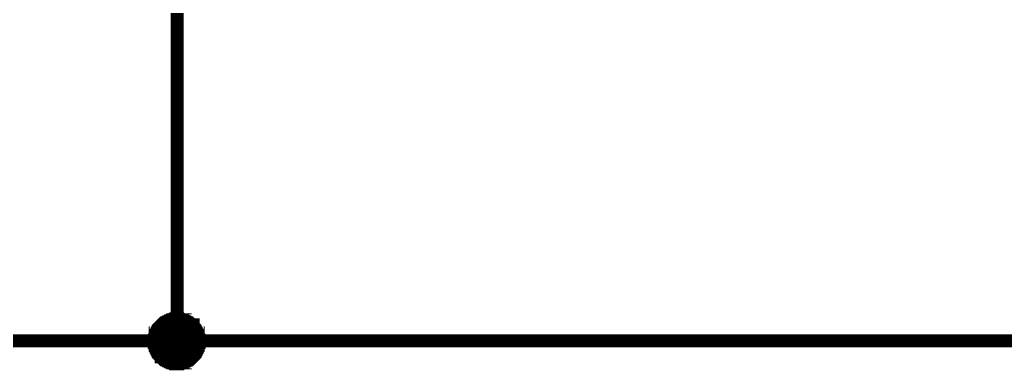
# Model space of a CAD drawing. Header units: millimetres. Extents: x 0 to 841, y 0 to 594.
# Drawn here: x 114.97 to 137.26, y 48.83 to 56.76 of the extents above; entities that cross this region are included whole.
import ezdxf

# ---------------------------------------------------------------- set-up
doc = ezdxf.new("R2010")
doc.units = ezdxf.units.MM
doc.layers.add('Sheet', color=255, linetype='Continuous')

msp = doc.modelspace()

# ---------------------------------------------------------------- linework, layer by layer
at = {"layer": 'Sheet'}
for points, const_width in [([(118.532, 54.486), (118.532, 64.48)], 0.3), ([(118.532, 54.486), (118.532, 51.993)], 0.3), ([(118.532, 49.5), (151.029, 49.5), (151.029, 54.486)], 0.3), ([(101.038, 49.5), (118.532, 49.5), (118.532, 51.993)], 0.3), ([(118.016, 49.5), (118.016, 49.522), (118.016, 49.545), (118.016, 49.567), (118.016, 49.59), (118.038, 49.612), (118.038, 49.635), (118.038, 49.68), (118.061, 49.68), (118.061, 49.702), (118.083, 49.725), (118.083, 49.747), (118.106, 49.77), (118.106, 49.792), (118.128, 49.814), (118.151, 49.837), (118.173, 49.859), (118.173, 49.859), (118.195, 49.882), (118.218, 49.904), (118.24, 49.904), (118.263, 49.927), (118.285, 49.927), (118.308, 49.949), (118.33, 49.949), (118.353, 49.972), (118.375, 49.972), (118.398, 49.972), (118.42, 49.994), (118.442, 49.994), (118.487, 49.994), (118.51, 49.994), (118.532, 49.994)], 0.3), ([(118.016, 49.5), (118.016, 49.522), (118.016, 49.545), (118.016, 49.567), (118.016, 49.59), (118.038, 49.612), (118.038, 49.635), (118.038, 49.68), (118.061, 49.68), (118.061, 49.702), (118.083, 49.725), (118.083, 49.747), (118.106, 49.77), (118.106, 49.792), (118.128, 49.814), (118.151, 49.837), (118.173, 49.859), (118.173, 49.859), (118.195, 49.882), (118.218, 49.904), (118.24, 49.904), (118.263, 49.927), (118.285, 49.927), (118.308, 49.949), (118.33, 49.949), (118.353, 49.972), (118.375, 49.972), (118.398, 49.972), (118.42, 49.994), (118.442, 49.994), (118.487, 49.994), (118.51, 49.994), (118.532, 49.994)], 0.3), ([(118.016, 49.5), (118.016, 49.522), (118.016, 49.545), (118.016, 49.567), (118.016, 49.59), (118.038, 49.612), (118.038, 49.635), (118.038, 49.68), (118.061, 49.68), (118.061, 49.702), (118.083, 49.725), (118.083, 49.747), (118.106, 49.77), (118.106, 49.792), (118.128, 49.814), (118.151, 49.837), (118.173, 49.859), (118.173, 49.859), (118.195, 49.882), (118.218, 49.904), (118.24, 49.904), (118.263, 49.927), (118.285, 49.927), (118.308, 49.949), (118.33, 49.949), (118.353, 49.972), (118.375, 49.972), (118.398, 49.972), (118.42, 49.994), (118.442, 49.994), (118.487, 49.994), (118.51, 49.994), (118.532, 49.994)], 0.3), ([(118.016, 49.5), (118.016, 49.522), (118.016, 49.545), (118.016, 49.567), (118.016, 49.59), (118.038, 49.612), (118.038, 49.635), (118.038, 49.68), (118.061, 49.68), (118.061, 49.702), (118.083, 49.725), (118.083, 49.747), (118.106, 49.77), (118.106, 49.792), (118.128, 49.814), (118.151, 49.837), (118.173, 49.859), (118.173, 49.859), (118.195, 49.882), (118.218, 49.904), (118.24, 49.904), (118.263, 49.927), (118.285, 49.927), (118.308, 49.949), (118.33, 49.949), (118.353, 49.972), (118.375, 49.972), (118.398, 49.972), (118.42, 49.994), (118.442, 49.994), (118.487, 49.994), (118.51, 49.994), (118.532, 49.994)], 0.3), ([(118.532, 49.994), (118.532, 49.994)], 0.3), ([(118.532, 49.994), (118.555, 49.994), (118.577, 49.994), (118.6, 49.994), (118.622, 49.994), (118.645, 49.972), (118.667, 49.972), (118.712, 49.972), (118.712, 49.949), (118.734, 49.949), (118.757, 49.927), (118.779, 49.927), (118.802, 49.904), (118.824, 49.904), (118.847, 49.882), (118.869, 49.859), (118.892, 49.859), (118.892, 49.837), (118.914, 49.814), (118.937, 49.792), (118.937, 49.77), (118.959, 49.747), (118.959, 49.725), (118.981, 49.702), (118.981, 49.68), (119.004, 49.68), (119.004, 49.635), (119.004, 49.612), (119.026, 49.59), (119.026, 49.567), (119.026, 49.545), (119.026, 49.522), (119.026, 49.5)], 0.3), ([(118.532, 49.994), (118.532, 49.994)], 0.3), ([(118.532, 49.994), (118.555, 49.994), (118.577, 49.994), (118.6, 49.994), (118.622, 49.994), (118.645, 49.972), (118.667, 49.972), (118.712, 49.972), (118.712, 49.949), (118.734, 49.949), (118.757, 49.927), (118.779, 49.927), (118.802, 49.904), (118.824, 49.904), (118.847, 49.882), (118.869, 49.859), (118.892, 49.859), (118.892, 49.837), (118.914, 49.814), (118.937, 49.792), (118.937, 49.77), (118.959, 49.747), (118.959, 49.725), (118.981, 49.702), (118.981, 49.68), (119.004, 49.68), (119.004, 49.635), (119.004, 49.612), (119.026, 49.59), (119.026, 49.567), (119.026, 49.545), (119.026, 49.522), (119.026, 49.5)], 0.3), ([(118.532, 49.994), (118.532, 49.994)], 0.3), ([(118.532, 49.994), (118.555, 49.994), (118.577, 49.994), (118.6, 49.994), (118.622, 49.994), (118.645, 49.972), (118.667, 49.972), (118.712, 49.972), (118.712, 49.949), (118.734, 49.949), (118.757, 49.927), (118.779, 49.927), (118.802, 49.904), (118.824, 49.904), (118.847, 49.882), (118.869, 49.859), (118.892, 49.859), (118.892, 49.837), (118.914, 49.814), (118.937, 49.792), (118.937, 49.77), (118.959, 49.747), (118.959, 49.725), (118.981, 49.702), (118.981, 49.68), (119.004, 49.68), (119.004, 49.635), (119.004, 49.612), (119.026, 49.59), (119.026, 49.567), (119.026, 49.545), (119.026, 49.522), (119.026, 49.5)], 0.3), ([(118.532, 49.994), (118.532, 49.994)], 0.3), ([(118.532, 49.994), (118.555, 49.994), (118.577, 49.994), (118.6, 49.994), (118.622, 49.994), (118.645, 49.972), (118.667, 49.972), (118.712, 49.972), (118.712, 49.949), (118.734, 49.949), (118.757, 49.927), (118.779, 49.927), (118.802, 49.904), (118.824, 49.904), (118.847, 49.882), (118.869, 49.859), (118.892, 49.859), (118.892, 49.837), (118.914, 49.814), (118.937, 49.792), (118.937, 49.77), (118.959, 49.747), (118.959, 49.725), (118.981, 49.702), (118.981, 49.68), (119.004, 49.68), (119.004, 49.635), (119.004, 49.612), (119.026, 49.59), (119.026, 49.567), (119.026, 49.545), (119.026, 49.522), (119.026, 49.5)], 0.3), ([(118.016, 49.5), (118.016, 49.522), (118.016, 49.545), (118.016, 49.567), (118.016, 49.59), (118.038, 49.612), (118.038, 49.635), (118.038, 49.68), (118.061, 49.68), (118.061, 49.702), (118.083, 49.725), (118.083, 49.747), (118.106, 49.77), (118.106, 49.792), (118.128, 49.814), (118.151, 49.837), (118.173, 49.859), (118.173, 49.859), (118.195, 49.882), (118.218, 49.904), (118.24, 49.904), (118.263, 49.927), (118.285, 49.927), (118.308, 49.949), (118.33, 49.949), (118.353, 49.972), (118.375, 49.972), (118.398, 49.972), (118.42, 49.994), (118.442, 49.994), (118.487, 49.994), (118.51, 49.994), (118.532, 49.994)], 0.0991), ([(118.016, 49.5), (118.016, 49.522), (118.016, 49.545), (118.016, 49.567), (118.016, 49.59), (118.038, 49.612), (118.038, 49.635), (118.038, 49.68), (118.061, 49.68), (118.061, 49.702), (118.083, 49.725), (118.083, 49.747), (118.106, 49.77), (118.106, 49.792), (118.128, 49.814), (118.151, 49.837), (118.173, 49.859), (118.173, 49.859), (118.195, 49.882), (118.218, 49.904), (118.24, 49.904), (118.263, 49.927), (118.285, 49.927), (118.308, 49.949), (118.33, 49.949), (118.353, 49.972), (118.375, 49.972), (118.398, 49.972), (118.42, 49.994), (118.442, 49.994), (118.487, 49.994), (118.51, 49.994), (118.532, 49.994)], 0.0991), ([(118.016, 49.5), (118.016, 49.522), (118.016, 49.545), (118.016, 49.567), (118.016, 49.59), (118.038, 49.612), (118.038, 49.635), (118.038, 49.68), (118.061, 49.68), (118.061, 49.702), (118.083, 49.725), (118.083, 49.747), (118.106, 49.77), (118.106, 49.792), (118.128, 49.814), (118.151, 49.837), (118.173, 49.859), (118.173, 49.859), (118.195, 49.882), (118.218, 49.904), (118.24, 49.904), (118.263, 49.927), (118.285, 49.927), (118.308, 49.949), (118.33, 49.949), (118.353, 49.972), (118.375, 49.972), (118.398, 49.972), (118.42, 49.994), (118.442, 49.994), (118.487, 49.994), (118.51, 49.994), (118.532, 49.994)], 0.0991), ([(118.016, 49.5), (118.016, 49.522), (118.016, 49.545), (118.016, 49.567), (118.016, 49.59), (118.038, 49.612), (118.038, 49.635), (118.038, 49.68), (118.061, 49.68), (118.061, 49.702), (118.083, 49.725), (118.083, 49.747), (118.106, 49.77), (118.106, 49.792), (118.128, 49.814), (118.151, 49.837), (118.173, 49.859), (118.173, 49.859), (118.195, 49.882), (118.218, 49.904), (118.24, 49.904), (118.263, 49.927), (118.285, 49.927), (118.308, 49.949), (118.33, 49.949), (118.353, 49.972), (118.375, 49.972), (118.398, 49.972), (118.42, 49.994), (118.442, 49.994), (118.487, 49.994), (118.51, 49.994), (118.532, 49.994)], 0.0991), ([(118.532, 49.994), (118.532, 49.994)], 0.0991), ([(118.532, 49.994), (118.555, 49.994), (118.577, 49.994), (118.6, 49.994), (118.622, 49.994), (118.645, 49.972), (118.667, 49.972), (118.712, 49.972), (118.712, 49.949), (118.734, 49.949), (118.757, 49.927), (118.779, 49.927), (118.802, 49.904), (118.824, 49.904), (118.847, 49.882), (118.869, 49.859), (118.892, 49.859), (118.892, 49.837), (118.914, 49.814), (118.937, 49.792), (118.937, 49.77), (118.959, 49.747), (118.959, 49.725), (118.981, 49.702), (118.981, 49.68), (119.004, 49.68), (119.004, 49.635), (119.004, 49.612), (119.026, 49.59), (119.026, 49.567), (119.026, 49.545), (119.026, 49.522), (119.026, 49.5)], 0.0991), ([(118.532, 49.994), (118.532, 49.994)], 0.0991), ([(118.532, 49.994), (118.555, 49.994), (118.577, 49.994), (118.6, 49.994), (118.622, 49.994), (118.645, 49.972), (118.667, 49.972), (118.712, 49.972), (118.712, 49.949), (118.734, 49.949), (118.757, 49.927), (118.779, 49.927), (118.802, 49.904), (118.824, 49.904), (118.847, 49.882), (118.869, 49.859), (118.892, 49.859), (118.892, 49.837), (118.914, 49.814), (118.937, 49.792), (118.937, 49.77), (118.959, 49.747), (118.959, 49.725), (118.981, 49.702), (118.981, 49.68), (119.004, 49.68), (119.004, 49.635), (119.004, 49.612), (119.026, 49.59), (119.026, 49.567), (119.026, 49.545), (119.026, 49.522), (119.026, 49.5)], 0.0991), ([(118.532, 49.994), (118.532, 49.994)], 0.0991), ([(118.532, 49.994), (118.555, 49.994), (118.577, 49.994), (118.6, 49.994), (118.622, 49.994), (118.645, 49.972), (118.667, 49.972), (118.712, 49.972), (118.712, 49.949), (118.734, 49.949), (118.757, 49.927), (118.779, 49.927), (118.802, 49.904), (118.824, 49.904), (118.847, 49.882), (118.869, 49.859), (118.892, 49.859), (118.892, 49.837), (118.914, 49.814), (118.937, 49.792), (118.937, 49.77), (118.959, 49.747), (118.959, 49.725), (118.981, 49.702), (118.981, 49.68), (119.004, 49.68), (119.004, 49.635), (119.004, 49.612), (119.026, 49.59), (119.026, 49.567), (119.026, 49.545), (119.026, 49.522), (119.026, 49.5)], 0.0991), ([(118.532, 49.994), (118.532, 49.994)], 0.0991), ([(118.532, 49.994), (118.555, 49.994), (118.577, 49.994), (118.6, 49.994), (118.622, 49.994), (118.645, 49.972), (118.667, 49.972), (118.712, 49.972), (118.712, 49.949), (118.734, 49.949), (118.757, 49.927), (118.779, 49.927), (118.802, 49.904), (118.824, 49.904), (118.847, 49.882), (118.869, 49.859), (118.892, 49.859), (118.892, 49.837), (118.914, 49.814), (118.937, 49.792), (118.937, 49.77), (118.959, 49.747), (118.959, 49.725), (118.981, 49.702), (118.981, 49.68), (119.004, 49.68), (119.004, 49.635), (119.004, 49.612), (119.026, 49.59), (119.026, 49.567), (119.026, 49.545), (119.026, 49.522), (119.026, 49.5)], 0.0991), ([(118.532, 48.983), (118.51, 48.983), (118.487, 48.983), (118.442, 48.983), (118.42, 48.983), (118.398, 49.006), (118.375, 49.006), (118.353, 49.006), (118.33, 49.028), (118.308, 49.028), (118.285, 49.051), (118.263, 49.051), (118.24, 49.073), (118.218, 49.073), (118.195, 49.096), (118.173, 49.118), (118.173, 49.141), (118.151, 49.141), (118.128, 49.163), (118.106, 49.186), (118.106, 49.208), (118.083, 49.23), (118.083, 49.253), (118.061, 49.275), (118.061, 49.298), (118.038, 49.32), (118.038, 49.343), (118.038, 49.365), (118.016, 49.388), (118.016, 49.41), (118.016, 49.455), (118.016, 49.478), (118.016, 49.5)], 0.3), ([(118.016, 49.5), (118.016, 49.5)], 0.3), ([(118.532, 48.983), (118.51, 48.983), (118.487, 48.983), (118.442, 48.983), (118.42, 48.983), (118.398, 49.006), (118.375, 49.006), (118.353, 49.006), (118.33, 49.028), (118.308, 49.028), (118.285, 49.051), (118.263, 49.051), (118.24, 49.073), (118.218, 49.073), (118.195, 49.096), (118.173, 49.118), (118.173, 49.141), (118.151, 49.141), (118.128, 49.163), (118.106, 49.186), (118.106, 49.208), (118.083, 49.23), (118.083, 49.253), (118.061, 49.275), (118.061, 49.298), (118.038, 49.32), (118.038, 49.343), (118.038, 49.365), (118.016, 49.388), (118.016, 49.41), (118.016, 49.455), (118.016, 49.478), (118.016, 49.5)], 0.3), ([(118.016, 49.5), (118.016, 49.5)], 0.3), ([(118.532, 48.983), (118.51, 48.983), (118.487, 48.983), (118.442, 48.983), (118.42, 48.983), (118.398, 49.006), (118.375, 49.006), (118.353, 49.006), (118.33, 49.028), (118.308, 49.028), (118.285, 49.051), (118.263, 49.051), (118.24, 49.073), (118.218, 49.073), (118.195, 49.096), (118.173, 49.118), (118.173, 49.141), (118.151, 49.141), (118.128, 49.163), (118.106, 49.186), (118.106, 49.208), (118.083, 49.23), (118.083, 49.253), (118.061, 49.275), (118.061, 49.298), (118.038, 49.32), (118.038, 49.343), (118.038, 49.365), (118.016, 49.388), (118.016, 49.41), (118.016, 49.455), (118.016, 49.478), (118.016, 49.5)], 0.3), ([(118.016, 49.5), (118.016, 49.5)], 0.3), ([(118.532, 48.983), (118.51, 48.983), (118.487, 48.983), (118.442, 48.983), (118.42, 48.983), (118.398, 49.006), (118.375, 49.006), (118.353, 49.006), (118.33, 49.028), (118.308, 49.028), (118.285, 49.051), (118.263, 49.051), (118.24, 49.073), (118.218, 49.073), (118.195, 49.096), (118.173, 49.118), (118.173, 49.141), (118.151, 49.141), (118.128, 49.163), (118.106, 49.186), (118.106, 49.208), (118.083, 49.23), (118.083, 49.253), (118.061, 49.275), (118.061, 49.298), (118.038, 49.32), (118.038, 49.343), (118.038, 49.365), (118.016, 49.388), (118.016, 49.41), (118.016, 49.455), (118.016, 49.478), (118.016, 49.5)], 0.3), ([(118.016, 49.5), (118.016, 49.5)], 0.3), ([(118.532, 48.983), (118.51, 48.983), (118.487, 48.983), (118.442, 48.983), (118.42, 48.983), (118.398, 49.006), (118.375, 49.006), (118.353, 49.006), (118.33, 49.028), (118.308, 49.028), (118.285, 49.051), (118.263, 49.051), (118.24, 49.073), (118.218, 49.073), (118.195, 49.096), (118.173, 49.118), (118.173, 49.141), (118.151, 49.141), (118.128, 49.163), (118.106, 49.186), (118.106, 49.208), (118.083, 49.23), (118.083, 49.253), (118.061, 49.275), (118.061, 49.298), (118.038, 49.32), (118.038, 49.343), (118.038, 49.365), (118.016, 49.388), (118.016, 49.41), (118.016, 49.455), (118.016, 49.478), (118.016, 49.5)], 0.0991), ([(118.016, 49.5), (118.016, 49.5)], 0.0991), ([(118.532, 48.983), (118.51, 48.983), (118.487, 48.983), (118.442, 48.983), (118.42, 48.983), (118.398, 49.006), (118.375, 49.006), (118.353, 49.006), (118.33, 49.028), (118.308, 49.028), (118.285, 49.051), (118.263, 49.051), (118.24, 49.073), (118.218, 49.073), (118.195, 49.096), (118.173, 49.118), (118.173, 49.141), (118.151, 49.141), (118.128, 49.163), (118.106, 49.186), (118.106, 49.208), (118.083, 49.23), (118.083, 49.253), (118.061, 49.275), (118.061, 49.298), (118.038, 49.32), (118.038, 49.343), (118.038, 49.365), (118.016, 49.388), (118.016, 49.41), (118.016, 49.455), (118.016, 49.478), (118.016, 49.5)], 0.0991), ([(118.016, 49.5), (118.016, 49.5)], 0.0991), ([(118.532, 48.983), (118.51, 48.983), (118.487, 48.983), (118.442, 48.983), (118.42, 48.983), (118.398, 49.006), (118.375, 49.006), (118.353, 49.006), (118.33, 49.028), (118.308, 49.028), (118.285, 49.051), (118.263, 49.051), (118.24, 49.073), (118.218, 49.073), (118.195, 49.096), (118.173, 49.118), (118.173, 49.141), (118.151, 49.141), (118.128, 49.163), (118.106, 49.186), (118.106, 49.208), (118.083, 49.23), (118.083, 49.253), (118.061, 49.275), (118.061, 49.298), (118.038, 49.32), (118.038, 49.343), (118.038, 49.365), (118.016, 49.388), (118.016, 49.41), (118.016, 49.455), (118.016, 49.478), (118.016, 49.5)], 0.0991), ([(118.016, 49.5), (118.016, 49.5)], 0.0991), ([(118.532, 48.983), (118.51, 48.983), (118.487, 48.983), (118.442, 48.983), (118.42, 48.983), (118.398, 49.006), (118.375, 49.006), (118.353, 49.006), (118.33, 49.028), (118.308, 49.028), (118.285, 49.051), (118.263, 49.051), (118.24, 49.073), (118.218, 49.073), (118.195, 49.096), (118.173, 49.118), (118.173, 49.141), (118.151, 49.141), (118.128, 49.163), (118.106, 49.186), (118.106, 49.208), (118.083, 49.23), (118.083, 49.253), (118.061, 49.275), (118.061, 49.298), (118.038, 49.32), (118.038, 49.343), (118.038, 49.365), (118.016, 49.388), (118.016, 49.41), (118.016, 49.455), (118.016, 49.478), (118.016, 49.5)], 0.0991), ([(118.016, 49.5), (118.016, 49.5)], 0.0991), ([(119.026, 49.5), (119.026, 49.478), (119.026, 49.455), (119.026, 49.41), (119.026, 49.388), (119.004, 49.365), (119.004, 49.343), (119.004, 49.32), (118.981, 49.298), (118.981, 49.275), (118.959, 49.253), (118.959, 49.23), (118.937, 49.208), (118.937, 49.186), (118.914, 49.163), (118.892, 49.141), (118.892, 49.141), (118.869, 49.118), (118.847, 49.096), (118.824, 49.073), (118.802, 49.073), (118.779, 49.051), (118.757, 49.051), (118.734, 49.028), (118.712, 49.028), (118.712, 49.006), (118.667, 49.006), (118.645, 49.006), (118.622, 48.983), (118.6, 48.983), (118.577, 48.983), (118.555, 48.983), (118.532, 48.983)], 0.3), ([(119.026, 49.5), (119.026, 49.478), (119.026, 49.455), (119.026, 49.41), (119.026, 49.388), (119.004, 49.365), (119.004, 49.343), (119.004, 49.32), (118.981, 49.298), (118.981, 49.275), (118.959, 49.253), (118.959, 49.23), (118.937, 49.208), (118.937, 49.186), (118.914, 49.163), (118.892, 49.141), (118.892, 49.141), (118.869, 49.118), (118.847, 49.096), (118.824, 49.073), (118.802, 49.073), (118.779, 49.051), (118.757, 49.051), (118.734, 49.028), (118.712, 49.028), (118.712, 49.006), (118.667, 49.006), (118.645, 49.006), (118.622, 48.983), (118.6, 48.983), (118.577, 48.983), (118.555, 48.983), (118.532, 48.983)], 0.3), ([(119.026, 49.5), (119.026, 49.478), (119.026, 49.455), (119.026, 49.41), (119.026, 49.388), (119.004, 49.365), (119.004, 49.343), (119.004, 49.32), (118.981, 49.298), (118.981, 49.275), (118.959, 49.253), (118.959, 49.23), (118.937, 49.208), (118.937, 49.186), (118.914, 49.163), (118.892, 49.141), (118.892, 49.141), (118.869, 49.118), (118.847, 49.096), (118.824, 49.073), (118.802, 49.073), (118.779, 49.051), (118.757, 49.051), (118.734, 49.028), (118.712, 49.028), (118.712, 49.006), (118.667, 49.006), (118.645, 49.006), (118.622, 48.983), (118.6, 48.983), (118.577, 48.983), (118.555, 48.983), (118.532, 48.983)], 0.3), ([(119.026, 49.5), (119.026, 49.478), (119.026, 49.455), (119.026, 49.41), (119.026, 49.388), (119.004, 49.365), (119.004, 49.343), (119.004, 49.32), (118.981, 49.298), (118.981, 49.275), (118.959, 49.253), (118.959, 49.23), (118.937, 49.208), (118.937, 49.186), (118.914, 49.163), (118.892, 49.141), (118.892, 49.141), (118.869, 49.118), (118.847, 49.096), (118.824, 49.073), (118.802, 49.073), (118.779, 49.051), (118.757, 49.051), (118.734, 49.028), (118.712, 49.028), (118.712, 49.006), (118.667, 49.006), (118.645, 49.006), (118.622, 48.983), (118.6, 48.983), (118.577, 48.983), (118.555, 48.983), (118.532, 48.983)], 0.3), ([(119.026, 49.5), (119.026, 49.478), (119.026, 49.455), (119.026, 49.41), (119.026, 49.388), (119.004, 49.365), (119.004, 49.343), (119.004, 49.32), (118.981, 49.298), (118.981, 49.275), (118.959, 49.253), (118.959, 49.23), (118.937, 49.208), (118.937, 49.186), (118.914, 49.163), (118.892, 49.141), (118.892, 49.141), (118.869, 49.118), (118.847, 49.096), (118.824, 49.073), (118.802, 49.073), (118.779, 49.051), (118.757, 49.051), (118.734, 49.028), (118.712, 49.028), (118.712, 49.006), (118.667, 49.006), (118.645, 49.006), (118.622, 48.983), (118.6, 48.983), (118.577, 48.983), (118.555, 48.983), (118.532, 48.983)], 0.0991), ([(119.026, 49.5), (119.026, 49.478), (119.026, 49.455), (119.026, 49.41), (119.026, 49.388), (119.004, 49.365), (119.004, 49.343), (119.004, 49.32), (118.981, 49.298), (118.981, 49.275), (118.959, 49.253), (118.959, 49.23), (118.937, 49.208), (118.937, 49.186), (118.914, 49.163), (118.892, 49.141), (118.892, 49.141), (118.869, 49.118), (118.847, 49.096), (118.824, 49.073), (118.802, 49.073), (118.779, 49.051), (118.757, 49.051), (118.734, 49.028), (118.712, 49.028), (118.712, 49.006), (118.667, 49.006), (118.645, 49.006), (118.622, 48.983), (118.6, 48.983), (118.577, 48.983), (118.555, 48.983), (118.532, 48.983)], 0.0991), ([(119.026, 49.5), (119.026, 49.478), (119.026, 49.455), (119.026, 49.41), (119.026, 49.388), (119.004, 49.365), (119.004, 49.343), (119.004, 49.32), (118.981, 49.298), (118.981, 49.275), (118.959, 49.253), (118.959, 49.23), (118.937, 49.208), (118.937, 49.186), (118.914, 49.163), (118.892, 49.141), (118.892, 49.141), (118.869, 49.118), (118.847, 49.096), (118.824, 49.073), (118.802, 49.073), (118.779, 49.051), (118.757, 49.051), (118.734, 49.028), (118.712, 49.028), (118.712, 49.006), (118.667, 49.006), (118.645, 49.006), (118.622, 48.983), (118.6, 48.983), (118.577, 48.983), (118.555, 48.983), (118.532, 48.983)], 0.0991), ([(119.026, 49.5), (119.026, 49.478), (119.026, 49.455), (119.026, 49.41), (119.026, 49.388), (119.004, 49.365), (119.004, 49.343), (119.004, 49.32), (118.981, 49.298), (118.981, 49.275), (118.959, 49.253), (118.959, 49.23), (118.937, 49.208), (118.937, 49.186), (118.914, 49.163), (118.892, 49.141), (118.892, 49.141), (118.869, 49.118), (118.847, 49.096), (118.824, 49.073), (118.802, 49.073), (118.779, 49.051), (118.757, 49.051), (118.734, 49.028), (118.712, 49.028), (118.712, 49.006), (118.667, 49.006), (118.645, 49.006), (118.622, 48.983), (118.6, 48.983), (118.577, 48.983), (118.555, 48.983), (118.532, 48.983)], 0.0991), ([(119.026, 49.5), (119.026, 49.5), (119.026, 49.5), (119.026, 49.5), (119.026, 49.5), (119.026, 49.5), (119.026, 49.5), (119.026, 49.5), (119.026, 49.5), (119.026, 49.5), (119.026, 49.5), (119.026, 49.5), (119.026, 49.5), (119.026, 49.5), (119.026, 49.5), (119.026, 49.5), (119.026, 49.5), (119.026, 49.5), (119.026, 49.5), (119.026, 49.5), (119.026, 49.5), (119.026, 49.5), (119.026, 49.5), (119.026, 49.5), (119.026, 49.5), (119.026, 49.5), (119.026, 49.5), (119.026, 49.5), (119.026, 49.5), (119.026, 49.5), (119.026, 49.5), (119.026, 49.5), (119.026, 49.5)], 0.3), ([(119.026, 49.5), (119.026, 49.5)], 0.3), ([(119.026, 49.5), (119.026, 49.5), (119.026, 49.5), (119.026, 49.5), (119.026, 49.5), (119.026, 49.5), (119.026, 49.5), (119.026, 49.5), (119.026, 49.5), (119.026, 49.5), (119.026, 49.5), (119.026, 49.5), (119.026, 49.5), (119.026, 49.5), (119.026, 49.5), (119.026, 49.5), (119.026, 49.5), (119.026, 49.5), (119.026, 49.5), (119.026, 49.5), (119.026, 49.5), (119.026, 49.5), (119.026, 49.5), (119.026, 49.5), (119.026, 49.5), (119.026, 49.5), (119.026, 49.5), (119.026, 49.5), (119.026, 49.5), (119.026, 49.5), (119.026, 49.5), (119.026, 49.5), (119.026, 49.5)], 0.3), ([(119.026, 49.5), (119.026, 49.5)], 0.3), ([(119.026, 49.5), (119.026, 49.5), (119.026, 49.5), (119.026, 49.5), (119.026, 49.5), (119.026, 49.5), (119.026, 49.5), (119.026, 49.5), (119.026, 49.5), (119.026, 49.5), (119.026, 49.5), (119.026, 49.5), (119.026, 49.5), (119.026, 49.5), (119.026, 49.5), (119.026, 49.5), (119.026, 49.5), (119.026, 49.5), (119.026, 49.5), (119.026, 49.5), (119.026, 49.5), (119.026, 49.5), (119.026, 49.5), (119.026, 49.5), (119.026, 49.5), (119.026, 49.5), (119.026, 49.5), (119.026, 49.5), (119.026, 49.5), (119.026, 49.5), (119.026, 49.5), (119.026, 49.5), (119.026, 49.5)], 0.3), ([(119.026, 49.5), (119.026, 49.5)], 0.3), ([(119.026, 49.5), (119.026, 49.5), (119.026, 49.5), (119.026, 49.5), (119.026, 49.5), (119.026, 49.5), (119.026, 49.5), (119.026, 49.5), (119.026, 49.5), (119.026, 49.5), (119.026, 49.5), (119.026, 49.5), (119.026, 49.5), (119.026, 49.5), (119.026, 49.5), (119.026, 49.5), (119.026, 49.5), (119.026, 49.5), (119.026, 49.5), (119.026, 49.5), (119.026, 49.5), (119.026, 49.5), (119.026, 49.5), (119.026, 49.5), (119.026, 49.5), (119.026, 49.5), (119.026, 49.5), (119.026, 49.5), (119.026, 49.5), (119.026, 49.5), (119.026, 49.5), (119.026, 49.5), (119.026, 49.5)], 0.3), ([(119.026, 49.5), (119.026, 49.5)], 0.3), ([(119.026, 49.5), (119.026, 49.5), (119.026, 49.5), (119.026, 49.5), (119.026, 49.5), (119.026, 49.5), (119.026, 49.5), (119.026, 49.5), (119.026, 49.5), (119.026, 49.5), (119.026, 49.5), (119.026, 49.5), (119.026, 49.5), (119.026, 49.5), (119.026, 49.5), (119.026, 49.5), (119.026, 49.5), (119.026, 49.5), (119.026, 49.5), (119.026, 49.5), (119.026, 49.5), (119.026, 49.5), (119.026, 49.5), (119.026, 49.5), (119.026, 49.5), (119.026, 49.5), (119.026, 49.5), (119.026, 49.5), (119.026, 49.5), (119.026, 49.5), (119.026, 49.5), (119.026, 49.5), (119.026, 49.5)], 0.0991), ([(119.026, 49.5), (119.026, 49.5)], 0.0991), ([(119.026, 49.5), (119.026, 49.5), (119.026, 49.5), (119.026, 49.5), (119.026, 49.5), (119.026, 49.5), (119.026, 49.5), (119.026, 49.5), (119.026, 49.5), (119.026, 49.5), (119.026, 49.5), (119.026, 49.5), (119.026, 49.5), (119.026, 49.5), (119.026, 49.5), (119.026, 49.5), (119.026, 49.5), (119.026, 49.5), (119.026, 49.5), (119.026, 49.5), (119.026, 49.5), (119.026, 49.5), (119.026, 49.5), (119.026, 49.5), (119.026, 49.5), (119.026, 49.5), (119.026, 49.5), (119.026, 49.5), (119.026, 49.5), (119.026, 49.5), (119.026, 49.5), (119.026, 49.5), (119.026, 49.5)], 0.0991), ([(119.026, 49.5), (119.026, 49.5)], 0.0991), ([(119.026, 49.5), (119.026, 49.5), (119.026, 49.5), (119.026, 49.5), (119.026, 49.5), (119.026, 49.5), (119.026, 49.5), (119.026, 49.5), (119.026, 49.5), (119.026, 49.5), (119.026, 49.5), (119.026, 49.5), (119.026, 49.5), (119.026, 49.5), (119.026, 49.5), (119.026, 49.5), (119.026, 49.5), (119.026, 49.5), (119.026, 49.5), (119.026, 49.5), (119.026, 49.5), (119.026, 49.5), (119.026, 49.5), (119.026, 49.5), (119.026, 49.5), (119.026, 49.5), (119.026, 49.5), (119.026, 49.5), (119.026, 49.5), (119.026, 49.5), (119.026, 49.5), (119.026, 49.5), (119.026, 49.5)], 0.0991), ([(119.026, 49.5), (119.026, 49.5)], 0.0991), ([(119.026, 49.5), (119.026, 49.5), (119.026, 49.5), (119.026, 49.5), (119.026, 49.5), (119.026, 49.5), (119.026, 49.5), (119.026, 49.5), (119.026, 49.5), (119.026, 49.5), (119.026, 49.5), (119.026, 49.5), (119.026, 49.5), (119.026, 49.5), (119.026, 49.5), (119.026, 49.5), (119.026, 49.5), (119.026, 49.5), (119.026, 49.5), (119.026, 49.5), (119.026, 49.5), (119.026, 49.5), (119.026, 49.5), (119.026, 49.5), (119.026, 49.5), (119.026, 49.5), (119.026, 49.5), (119.026, 49.5), (119.026, 49.5), (119.026, 49.5), (119.026, 49.5), (119.026, 49.5), (119.026, 49.5)], 0.0991), ([(119.026, 49.5), (119.026, 49.5)], 0.0991)]:
    msp.add_lwpolyline(points, dxfattribs=dict(at, const_width=const_width))
at = {"layer": 'Sheet', "const_width": 0.508}
msp.add_lwpolyline([(118.246, 49.5, 1), (118.754, 49.5, 1)], format="xyb", close=True, dxfattribs=at)

doc.saveas('drawing.dxf')
